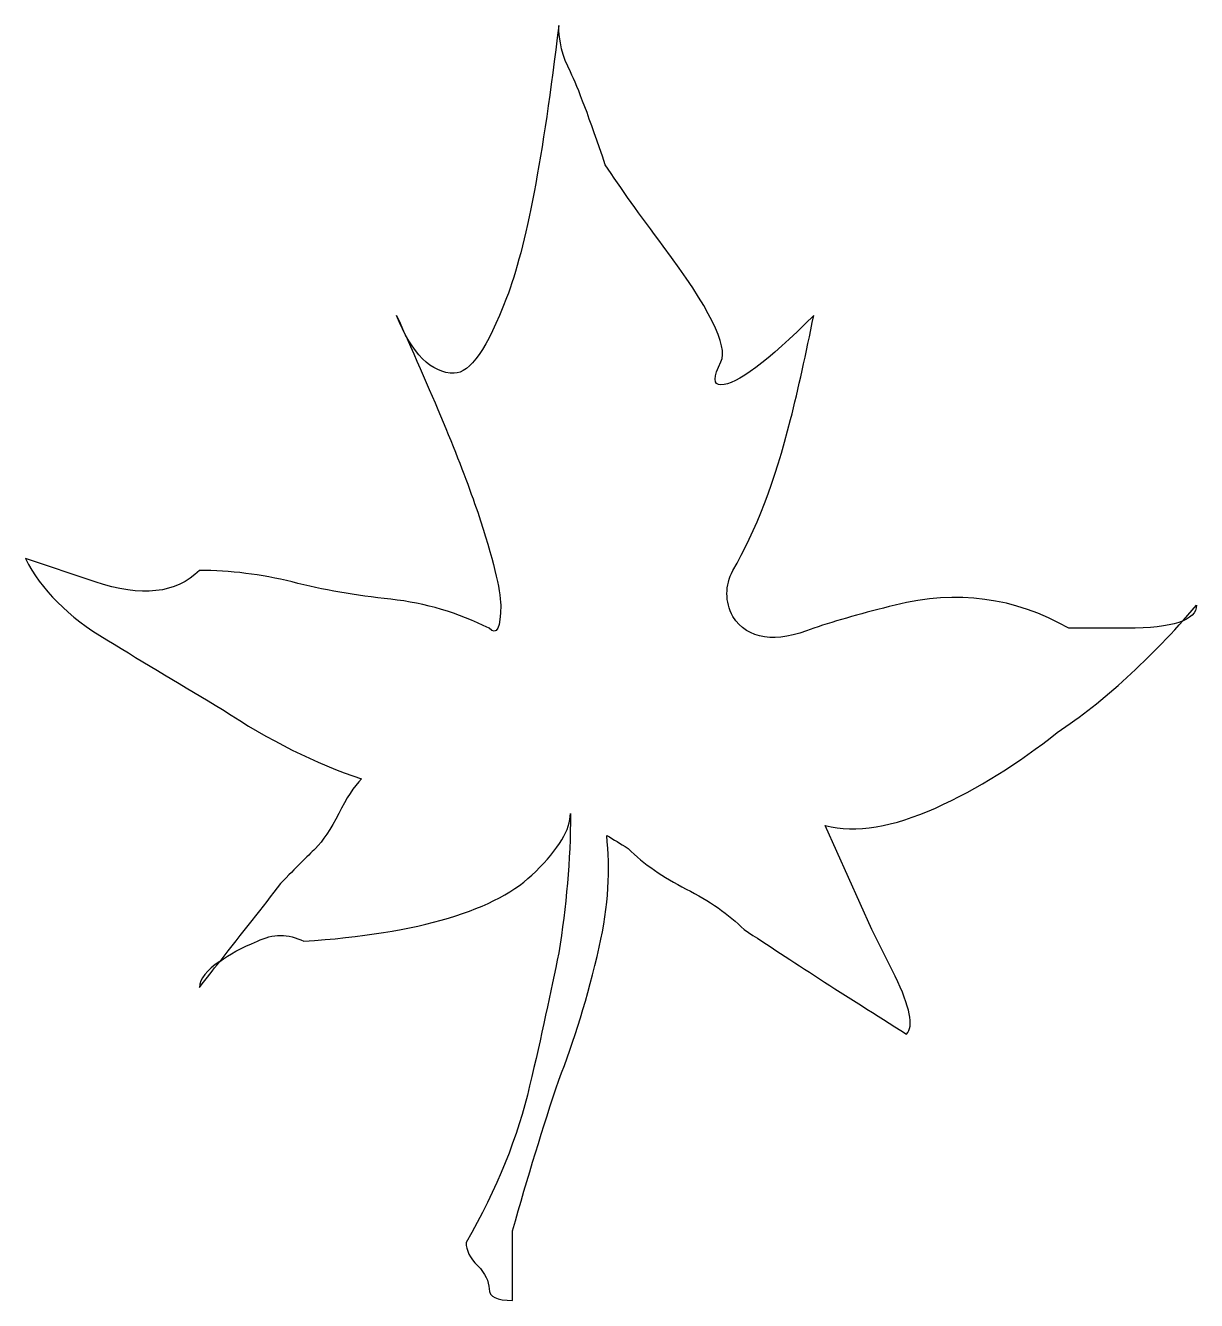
# Model space of a CAD drawing. Header units: centimetres. Extents: x -6.7 to 6.7, y -7.3 to 7.3.
import ezdxf

# ---------------------------------------------------------------- set-up
doc = ezdxf.new("R2010")
doc.units = ezdxf.units.CM
doc.header["$MEASUREMENT"] = 0
doc.layers.add('Camada 1', color=7, linetype='Continuous')

msp = doc.modelspace()

# ---------------------------------------------------------------- linework, layer by layer
at = {"layer": 'Camada 1'}
for points, knots in [([(5.11466, -0.7951), (4.67122, -1.15231), (4.20529, -1.4409), (3.71941, -1.66201), (3.71941, -1.66201), (3.23223, -1.87937), (2.80998, -1.95056), (2.45523, -1.86436), (2.45523, -1.86436), (2.45523, -1.86436), (2.98739, -3.05477), (2.98739, -3.05477), (2.98739, -3.05477), (2.98739, -3.05477), (3.25473, -3.58941), (3.25473, -3.58941), (3.25473, -3.58941), (3.42835, -3.94416), (3.47333, -4.16406), (3.38583, -4.25272), (3.38583, -4.25272), (2.67757, -3.80676), (2.05799, -3.40952), (1.52584, -3.05477), (1.52584, -3.05477), (1.34849, -2.87991), (1.12611, -2.72378), (0.86129, -2.59135), (0.86129, -2.59135), (0.59647, -2.45768), (0.37541, -2.3028), (0.19801, -2.12788), (0.19801, -2.12788), (0.0981, -2.06044), (0.03624, -2.02797), (-0.04932, -1.97548), (-0.04932, -1.97548), (-0.00934, -2.36151), (-0.02371, -2.77868), (-0.13489, -3.25588), (-0.13489, -3.25588), (-0.26853, -3.83177), (-0.42281, -4.34014), (-0.59958, -4.77988), (-0.59958, -4.77988), (-0.77696, -5.31452), (-0.9537, -5.89412), (-1.12859, -6.50996), (-1.12859, -6.50996), (-1.12859, -6.50996), (-1.12859, -7.30696), (-1.12859, -7.30696), (-1.12859, -7.30696), (-1.3066, -7.30696), (-1.39778, -7.26325), (-1.39778, -7.17451), (-1.39778, -7.17451), (-1.39778, -7.08707), (-1.44088, -6.99716), (-1.52769, -6.90847), (-1.52769, -6.90847), (-1.6164, -6.81856), (-1.66072, -6.72977), (-1.66072, -6.64362), (-1.66072, -6.64362), (-1.3066, -6.02278), (-1.06363, -5.42442), (-0.93245, -4.84607), (-0.93245, -4.84607), (-0.79754, -4.2752), (-0.68887, -3.76556), (-0.59958, -3.32207), (-0.59958, -3.32207), (-0.5115, -2.79121), (-0.46467, -2.25908), (-0.46467, -1.72568), (-0.46467, -1.72568), (-0.46467, -1.90554), (-0.59958, -2.12787), (-0.86313, -2.39021), (-0.86313, -2.39021), (-1.3066, -2.83614), (-2.19536, -3.10099), (-3.52074, -3.18968), (-3.52074, -3.18968), (-3.69997, -3.10099), (-3.87674, -3.10099), (-4.0516, -3.18968), (-4.0516, -3.18968), (-4.24525, -3.26337), (-4.37325, -3.34208), (-4.4838, -3.41955), (-4.4838, -3.41955), (-4.23647, -3.10102), (-3.98662, -2.79122), (-3.78678, -2.52642), (-3.78678, -2.52642), (-3.61126, -2.34523), (-3.47701, -2.21411), (-3.38832, -2.12788), (-3.38832, -2.12788), (-3.30148, -2.04044), (-3.2128, -1.90555), (-3.11974, -1.72569), (-3.11974, -1.72569), (-3.03481, -1.5508), (-2.94736, -1.41838), (-2.85804, -1.32715), (-2.85804, -1.32715), (-3.38832, -1.15229), (-3.92106, -0.88747), (-4.45197, -0.53147), (-4.45197, -0.53147), (-4.8948, -0.26665), (-5.33824, -0.00183), (-5.77796, 0.26426), (-5.77796, 0.26426), (-6.22083, 0.53155), (-6.53248, 0.83884), (-6.70986, 1.1961), (-6.70986, 1.1961), (-6.70986, 1.1961), (-5.91288, 0.92876), (-5.91288, 0.92876), (-5.91288, 0.92876), (-5.38075, 0.75263), (-4.98229, 0.79636), (-4.7162, 1.06116), (-4.7162, 1.06116), (-4.3652, 1.06116), (-4.00918, 1.01621), (-3.65379, 0.92876), (-3.65379, 0.92876), (-3.30092, 0.83883), (-2.92619, 0.7726), (-2.5233, 0.73014), (-2.5233, 0.73014), (-2.12605, 0.68767), (-1.75006, 0.57525), (-1.39779, 0.39912), (-1.39779, 0.39912), (-1.30913, 0.30792), (-1.26415, 0.39912), (-1.26415, 0.66267), (-1.26415, 0.66267), (-1.26415, 0.83883), (-1.3522, 1.19231), (-1.5277, 1.7282), (-1.5277, 1.7282), (-1.70635, 2.25657), (-2.01551, 3.00984), (-2.45835, 3.9842), (-2.45835, 3.9842), (-2.28097, 3.542), (-2.06047, 3.32089), (-1.79567, 3.32089), (-1.79567, 3.32089), (-1.61641, 3.32089), (-1.41655, 3.6082), (-1.19731, 4.18407), (-1.19731, 4.18407), (-0.97496, 4.75996), (-0.777, 5.79924), (-0.59963, 7.30697), (-0.59963, 7.30697), (-0.59963, 7.12959), (-0.55402, 6.95097), (-0.46472, 6.77484), (-0.46472, 6.77484), (-0.37852, 6.59746), (-0.24609, 6.24395), (-0.06499, 5.71182), (-0.06499, 5.71182), (0.10929, 5.44448), (0.32979, 5.1372), (0.59644, 4.77869), (0.59644, 4.77869), (1.12608, 4.07167), (1.34847, 3.63196), (1.25978, 3.45331), (1.25978, 3.45331), (1.17231, 3.27469), (1.17231, 3.18724), (1.25978, 3.18724), (1.25978, 3.18724), (1.43713, 3.18724), (1.79188, 3.45331), (2.3228, 3.98422), (2.3228, 3.98422), (2.23533, 3.54202), (2.14667, 3.14229), (2.05798, 2.79127), (2.05798, 2.79127), (1.88058, 2.08301), (1.65827, 1.5059), (1.39591, 1.06119), (1.39591, 1.06119), (1.30598, 0.88254), (1.30598, 0.70768), (1.39591, 0.53155), (1.39591, 0.53155), (1.57077, 0.26673), (1.88057, 0.22175), (2.3228, 0.39913), (2.3228, 0.39913), (2.58889, 0.48906), (2.89991, 0.57526), (3.25472, 0.66268), (3.25472, 0.66268), (3.96298, 0.83884), (4.62627, 0.75261), (5.24711, 0.39913), (5.24711, 0.39913), (5.24711, 0.39913), (5.91166, 0.39912), (5.91166, 0.39912), (5.91166, 0.39912), (6.44003, 0.39912), (6.70986, 0.48905), (6.70986, 0.66267), (6.70986, 0.66267), (6.17773, 0.0431), (5.64557, -0.44281), (5.11466, -0.7951)], [0, 0, 0, 0, 0.01754386, 0.01754386, 0.01754386, 0.01754386, 0.03508772, 0.03508772, 0.03508772, 0.03508772, 0.05263158, 0.05263158, 0.05263158, 0.05263158, 0.07017544, 0.07017544, 0.07017544, 0.07017544, 0.0877193, 0.0877193, 0.0877193, 0.0877193, 0.10526316, 0.10526316, 0.10526316, 0.10526316, 0.12280702, 0.12280702, 0.12280702, 0.12280702, 0.14035088, 0.14035088, 0.14035088, 0.14035088, 0.15789474, 0.15789474, 0.15789474, 0.15789474, 0.1754386, 0.1754386, 0.1754386, 0.1754386, 0.19298246, 0.19298246, 0.19298246, 0.19298246, 0.21052632, 0.21052632, 0.21052632, 0.21052632, 0.22807018, 0.22807018, 0.22807018, 0.22807018, 0.24561404, 0.24561404, 0.24561404, 0.24561404, 0.26315789, 0.26315789, 0.26315789, 0.26315789, 0.28070175, 0.28070175, 0.28070175, 0.28070175, 0.29824561, 0.29824561, 0.29824561, 0.29824561, 0.31578947, 0.31578947, 0.31578947, 0.31578947, 0.33333333, 0.33333333, 0.33333333, 0.33333333, 0.35087719, 0.35087719, 0.35087719, 0.35087719, 0.36842105, 0.36842105, 0.36842105, 0.36842105, 0.38596491, 0.38596491, 0.38596491, 0.38596491, 0.40350877, 0.40350877, 0.40350877, 0.40350877, 0.42105263, 0.42105263, 0.42105263, 0.42105263, 0.43859649, 0.43859649, 0.43859649, 0.43859649, 0.45614035, 0.45614035, 0.45614035, 0.45614035, 0.47368421, 0.47368421, 0.47368421, 0.47368421, 0.49122807, 0.49122807, 0.49122807, 0.49122807, 0.50877193, 0.50877193, 0.50877193, 0.50877193, 0.52631579, 0.52631579, 0.52631579, 0.52631579, 0.54385965, 0.54385965, 0.54385965, 0.54385965, 0.56140351, 0.56140351, 0.56140351, 0.56140351, 0.57894737, 0.57894737, 0.57894737, 0.57894737, 0.59649123, 0.59649123, 0.59649123, 0.59649123, 0.61403509, 0.61403509, 0.61403509, 0.61403509, 0.63157895, 0.63157895, 0.63157895, 0.63157895, 0.64912281, 0.64912281, 0.64912281, 0.64912281, 0.66666667, 0.66666667, 0.66666667, 0.66666667, 0.68421053, 0.68421053, 0.68421053, 0.68421053, 0.70175439, 0.70175439, 0.70175439, 0.70175439, 0.71929825, 0.71929825, 0.71929825, 0.71929825, 0.73684211, 0.73684211, 0.73684211, 0.73684211, 0.75438596, 0.75438596, 0.75438596, 0.75438596, 0.77192982, 0.77192982, 0.77192982, 0.77192982, 0.78947368, 0.78947368, 0.78947368, 0.78947368, 0.80701754, 0.80701754, 0.80701754, 0.80701754, 0.8245614, 0.8245614, 0.8245614, 0.8245614, 0.84210526, 0.84210526, 0.84210526, 0.84210526, 0.85964912, 0.85964912, 0.85964912, 0.85964912, 0.87719298, 0.87719298, 0.87719298, 0.87719298, 0.89473684, 0.89473684, 0.89473684, 0.89473684, 0.9122807, 0.9122807, 0.9122807, 0.9122807, 0.92982456, 0.92982456, 0.92982456, 0.92982456, 0.94736842, 0.94736842, 0.94736842, 0.94736842, 0.96491228, 0.96491228, 0.96491228, 0.96491228, 1, 1, 1, 1]), ([(-4.48387, -3.41958), (-4.56571, -3.52449), (-4.62815, -3.60696), (-4.71623, -3.71935), (-4.71623, -3.71935), (-4.7162, -3.61939), (-4.62627, -3.52076), (-4.48387, -3.41958)], [0, 0, 0, 0, 0.33333333, 0.33333333, 0.33333333, 0.33333333, 1, 1, 1, 1])]:
    msp.add_open_spline(points, degree=3, knots=knots, dxfattribs=at)

doc.saveas('drawing.dxf')
